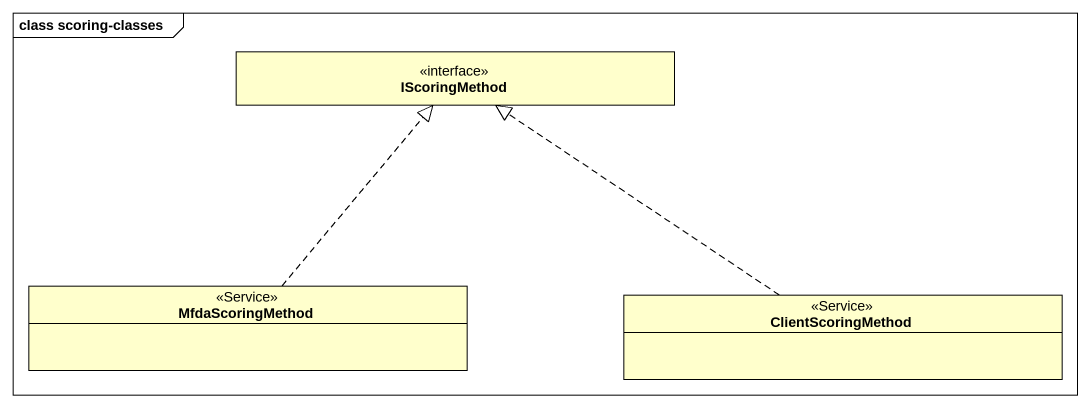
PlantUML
@startuml
mainframe class scoring-classes
hide circle
hide empty members
interface IScoringMethod
class MfdaScoringMethod <<Service>>
class ClientScoringMethod <<Service>>
MfdaScoringMethod .up.|> IScoringMethod
ClientScoringMethod .up.|> IScoringMethod
@enduml
